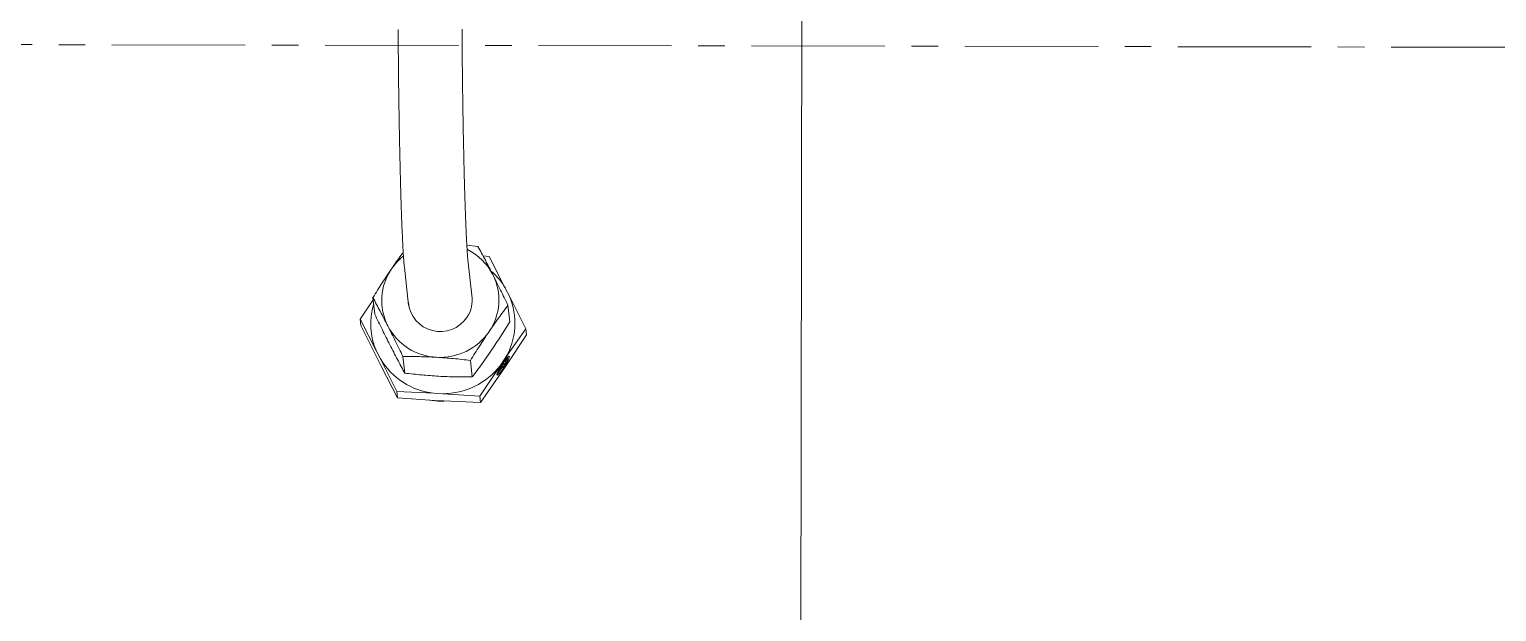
# Model space of a CAD drawing. Extents: x 766778 to 845620, y 133762 to 209800.
# Drawn here: x 788195 to 788470.3, y 190533.5 to 190642.7 of the extents above; entities that cross this region are included whole.
import ezdxf

# ---------------------------------------------------------------- set-up
doc = ezdxf.new("R2010")
doc.units = 0
doc.header["$MEASUREMENT"] = 0
doc.linetypes.add('CENTERX2', pattern=[4, 2.5, -0.5, 0.5, -0.5])
doc.layers.get('0').update_dxf_attribs({"color": 1, "linetype": 'CONTINUOUS'})

# ---------------------------------------------------------------- blocks, each defined once
blk = doc.blocks.new('fifui')
at = {"color": 252, "linetype": 'Continuous', "lineweight": 5}
for p, q in [((405058.09, -8170.14), (405058.09, -8581.29)), ((404997.39, -8407.83), (404995.3, -8407.6)), ((404999.47, -8409.69), (404998.35, -8409.61)), ((405002.54, -8415.64), (404999.47, -8409.69)), ((404983.6, -8411.74), (404984.41, -8418.88)), ((404996.33, -8417.51), (404995.51, -8410.38)), ((405003.3, -8417.12), (405002.54, -8415.64)), ((404977.74, -8417.87), (404975.3, -8421.53)), ((404978.05, -8420.58), (404977.69, -8417.47)), ((405006.4, -8423.24), (405003.3, -8417.12)), ((405003.39, -8421.97), (405003.04, -8418.86)), ((404975.43, -8422.72), (404975.3, -8421.53)), ((404975.3, -8421.53), (404978.37, -8427.48)), ((404978.53, -8428.83), (404975.43, -8422.72)), ((405002.56, -8428.8), (405006.4, -8423.24)), ((405006.4, -8423.24), (405006.54, -8424.42)), ((405006.54, -8424.42), (405002.71, -8430.16)), ((404978.37, -8427.48), (404979.13, -8428.96)), ((404979.29, -8430.31), (404978.53, -8428.83)), ((404979.13, -8428.96), (404982.23, -8435.08)), ((404983.7, -8431.61), (404983.35, -8428.51)), ((404996.37, -8432.31), (404996.02, -8429.21)), ((405001.61, -8430.19), (405002.56, -8428.8)), ((405002.55, -8429.08), (405002.11, -8429.69)), ((405002.42, -8429.37), (405002.21, -8429.69)), ((405002.41, -8429.27), (405002.42, -8429.37)), ((405002.67, -8429.53), (405002.42, -8429.37)), ((405002.64, -8429.26), (405002.49, -8429.16)), ((405002.94, -8428.63), (405002.55, -8429.08)), ((405002.64, -8429.26), (405002.97, -8428.77)), ((405002.67, -8429.53), (405002.64, -8429.26)), ((405002.66, -8429.97), (405003.02, -8429.31)), ((405002.87, -8428.71), (405002.97, -8428.77)), ((405003.21, -8428.41), (405002.94, -8428.63)), ((405002.95, -8428.76), (405003, -8428.62)), ((405002.97, -8428.77), (405003, -8429.05)), ((405003, -8428.62), (405003.03, -8428.54)), ((405003.02, -8429.31), (405003.25, -8428.78)), ((405003.32, -8428.47), (405003.21, -8428.41)), ((405003.25, -8428.78), (405003.32, -8428.47)), ((404982.37, -8436.26), (404979.29, -8430.31)), ((404997.78, -8435.93), (405001.61, -8430.19)), ((405001.77, -8431.55), (404997.92, -8437.11)), ((405001.07, -8431.57), (405001, -8431.89)), ((405001, -8431.89), (405001.11, -8431.94)), ((405001.3, -8431.04), (405001.07, -8431.57)), ((405001.11, -8431.94), (405001.38, -8431.72)), ((405001.33, -8431.35), (405001.19, -8431.27)), ((405001.31, -8431.21), (405001.24, -8431.17)), ((405001.67, -8430.38), (405001.3, -8431.04)), ((405001.31, -8431.21), (405002.31, -8429.75)), ((405001.33, -8431.35), (405001.31, -8431.21)), ((405001.99, -8430.37), (405001.33, -8431.35)), ((405001.38, -8431.72), (405001.77, -8431.27)), ((405002.11, -8429.69), (405001.67, -8430.38)), ((405002.71, -8430.16), (405001.77, -8431.55)), ((405001.77, -8431.27), (405002.22, -8430.66)), ((405001.92, -8430.47), (405002.02, -8430.54)), ((405002, -8430.51), (405001.99, -8430.37)), ((405002.31, -8429.75), (405002.14, -8429.64)), ((405002.22, -8430.66), (405002.66, -8429.97)), ((405002.31, -8429.75), (405002.34, -8430.02)), ((405002.34, -8430.02), (405002.67, -8429.53)), ((404982.23, -8435.08), (404982.37, -8436.26)), ((404982.23, -8435.08), (404989.15, -8435.37)), ((404989.3, -8436.72), (404982.37, -8436.26)), ((404989.9, -8436.89), (404988.37, -8436.68)), ((404989.15, -8435.37), (404990.85, -8435.47)), ((404991, -8436.82), (404989.3, -8436.72)), ((404991.05, -8436.94), (404989.9, -8436.89)), ((404990.85, -8435.47), (404997.78, -8435.93)), ((404997.92, -8437.11), (404991, -8436.82)), ((404997.78, -8435.93), (404997.92, -8437.11))]:
    blk.add_line(p, q, dxfattribs=at)
at = {"color": 252, "linetype": 'CENTERX2', "lineweight": 5, "ltscale": 10}
blk.add_line((404808.66, -8370.14), (405758.06, -8370.14), dxfattribs=at)
at = {"color": 252, "linetype": 'Continuous', "lineweight": 5}
for centre, radius, start, end in [((404990.21, -8418.22), 10.93, 128.6688, 145.7785), ((404990.62, -8418.05), 10.76, 27.2688, 63.4946), ((404989.83, -8418), 10.48, 145.6022, 207.0552), ((404991.27, -8422.37), 13.13, 30.8379, 48.7503), ((404990.85, -8417.89), 10.48, 325.602, 27.0554), ((404990.34, -8417.8), 6.01, 185.4521, 326.2312), ((404990.6, -8417.91), 5.74, 325.6668, 8.9593), ((404991.48, -8422.23), 12.88, 329.2999, 23.3572), ((404990.15, -8422.38), 12.84, 163.5811, 203.4108), ((404990.19, -8417.72), 10.93, 207.5106, 267.2232), ((404990.3, -8417.49), 11.16, 266.6815, 325.5141), ((404990.64, -8422.02), 13.44, 211.1162, 263.6176), ((405000.68, -8428.54), 2.38, 303.9296, 347.7199), ((404990.79, -8421.73), 13.74, 270.24, 321.9558), ((404996.59, -8427.13), 6.34, 314.5533, 327.9478)]:
    blk.add_arc(centre, radius, start, end, dxfattribs=at)
for points, knots in [([(404982.34, -8367.16), (404982.35, -8367.72), (404982.36, -8369.36), (404982.39, -8372.13), (404982.43, -8375.45), (404982.47, -8378.8), (404982.53, -8382.12), (404982.59, -8385.41), (404982.65, -8388.62), (404982.73, -8391.72), (404982.81, -8394.7), (404982.89, -8397.52), (404982.97, -8400.17), (404983.06, -8402.61), (404983.16, -8404.83), (404983.25, -8406.82), (404983.34, -8408.55), (404983.44, -8410.04), (404983.53, -8411.06), (404983.58, -8411.58), (404983.6, -8411.74)], [0, 0, 0, 0, 0.03066, 0.088989, 0.147321, 0.205647, 0.263973, 0.322303, 0.380645, 0.439005, 0.497395, 0.555827, 0.614321, 0.672905, 0.731626, 0.790566, 0.849877, 0.909881, 0.971391, 1, 1, 1, 1]), ([(404995.51, -8410.38), (404995.5, -8410.28), (404995.47, -8410.02), (404995.41, -8409.32), (404995.34, -8408.26), (404995.26, -8406.86), (404995.17, -8405.15), (404995.08, -8403.16), (404995, -8400.91), (404994.91, -8398.43), (404994.83, -8395.75), (404994.75, -8392.89), (404994.68, -8389.89), (404994.61, -8386.76), (404994.54, -8383.54), (404994.49, -8380.26), (404994.44, -8376.95), (404994.39, -8373.64), (404994.36, -8370.32), (404994.34, -8368.16), (404994.33, -8367.07)], [0, 0, 0, 0, 0.0304689, 0.0776999, 0.129359, 0.1841722, 0.2406259, 0.2979477, 0.3557486, 0.4138301, 0.472084, 0.5304486, 0.5888869, 0.6473746, 0.7058959, 0.7644388, 0.8229946, 0.881556, 0.9401155, 1, 1, 1, 1]), ([(404983.37, -8408.96), (404983.24, -8409.14), (404982.52, -8410.12), (404981.78, -8411.2), (404981.18, -8412.08)], [0, 0, 0, 0, 0.182849, 1, 1, 1, 1]), ([(405000.19, -8413.12), (404999.72, -8412.21), (404998.76, -8410.36), (404997.85, -8408.68), (404997.39, -8407.83)], [0, 0, 0, 0, 0.494509, 1, 1, 1, 1]), ([(404981.18, -8412.08), (404980.59, -8412.96), (404979.41, -8414.73), (404978.27, -8416.55), (404977.69, -8417.47)], [0, 0, 0, 0, 0.49451, 1, 1, 1, 1]), ([(405003.04, -8418.86), (405002.57, -8417.91), (405001.63, -8415.97), (405000.67, -8414.08), (405000.19, -8413.12)], [0, 0, 0, 0, 0.495457, 1, 1, 1, 1]), ([(404977.69, -8417.47), (404978.15, -8418.31), (404979.06, -8419.99), (404980.01, -8421.84), (404980.49, -8422.77)], [0, 0, 0, 0, 0.495458, 1, 1, 1, 1]), ([(404980.9, -8426.32), (404980.43, -8425.38), (404979.47, -8423.49), (404978.52, -8421.56), (404978.05, -8420.58)], [0, 0, 0, 0, 0.4945101, 1, 1, 1, 1]), ([(404999.5, -8423.81), (405000.09, -8422.96), (405001.29, -8421.23), (405002.45, -8419.66), (405003.04, -8418.86)], [0, 0, 0, 0, 0.4945116, 1, 1, 1, 1]), ([(404980.49, -8422.77), (404980.97, -8423.7), (404981.93, -8425.6), (404982.87, -8427.53), (404983.35, -8428.51)], [0, 0, 0, 0, 0.494511, 1, 1, 1, 1]), ([(404996.02, -8429.21), (404996.58, -8428.3), (404997.72, -8426.48), (404998.9, -8424.71), (404999.5, -8423.81)], [0, 0, 0, 0, 0.495457, 1, 1, 1, 1]), ([(405003.39, -8421.97), (405002.83, -8422.87), (405001.7, -8424.69), (405000.51, -8426.47), (404999.91, -8427.36)], [0, 0, 0, 0, 0.495456, 1, 1, 1, 1]), ([(404983.7, -8431.61), (404983.25, -8430.78), (404982.34, -8429.1), (404981.38, -8427.25), (404980.9, -8426.32)], [0, 0, 0, 0, 0.495457, 1, 1, 1, 1]), ([(404983.35, -8428.51), (404984.37, -8428.51), (404986.43, -8428.49), (404988.57, -8428.59), (404989.66, -8428.63)], [0, 0, 0, 0, 0.495458, 1, 1, 1, 1]), ([(404989.66, -8428.63), (404990.72, -8428.7), (404992.87, -8428.85), (404994.96, -8429.09), (404996.02, -8429.21)], [0, 0, 0, 0, 0.494512, 1, 1, 1, 1]), ([(404999.91, -8427.36), (404999.32, -8428.22), (404998.13, -8429.95), (404996.96, -8431.52), (404996.37, -8432.31)], [0, 0, 0, 0, 0.494509, 1, 1, 1, 1]), ([(404990.06, -8432.19), (404989, -8432.12), (404986.85, -8431.98), (404984.76, -8431.74), (404983.7, -8431.61)], [0, 0, 0, 0, 0.494514, 1, 1, 1, 1]), ([(404996.37, -8432.31), (404995.35, -8432.32), (404993.29, -8432.33), (404991.14, -8432.24), (404990.06, -8432.19)], [0, 0, 0, 0, 0.4954576, 1, 1, 1, 1])]:
    blk.add_open_spline(points, degree=3, knots=knots, dxfattribs=at)
blk = doc.blocks.new('A$C7EB86452')
at = {"rotation": 352.0000000000881}
blk.add_blockref('fifui', (-398601.24, 63941.46), dxfattribs=at)
blk = doc.blocks.new('ENGINE')
at = {"color": 4, "linetype": 'Continuous', "ltscale": 12, "rotation": 7.698618751251217}
blk.add_blockref('A$C7EB86452', (945855.32, 205857.51), dxfattribs=at)

msp = doc.modelspace()

# ---------------------------------------------------------------- block references
at = {"color": 7, "linetype": 'Continuous', "rotation": 0.1984573570547499}
msp.add_blockref('ENGINE', (-158232.80366, -17964.77499), dxfattribs=at)

doc.saveas('drawing.dxf')
